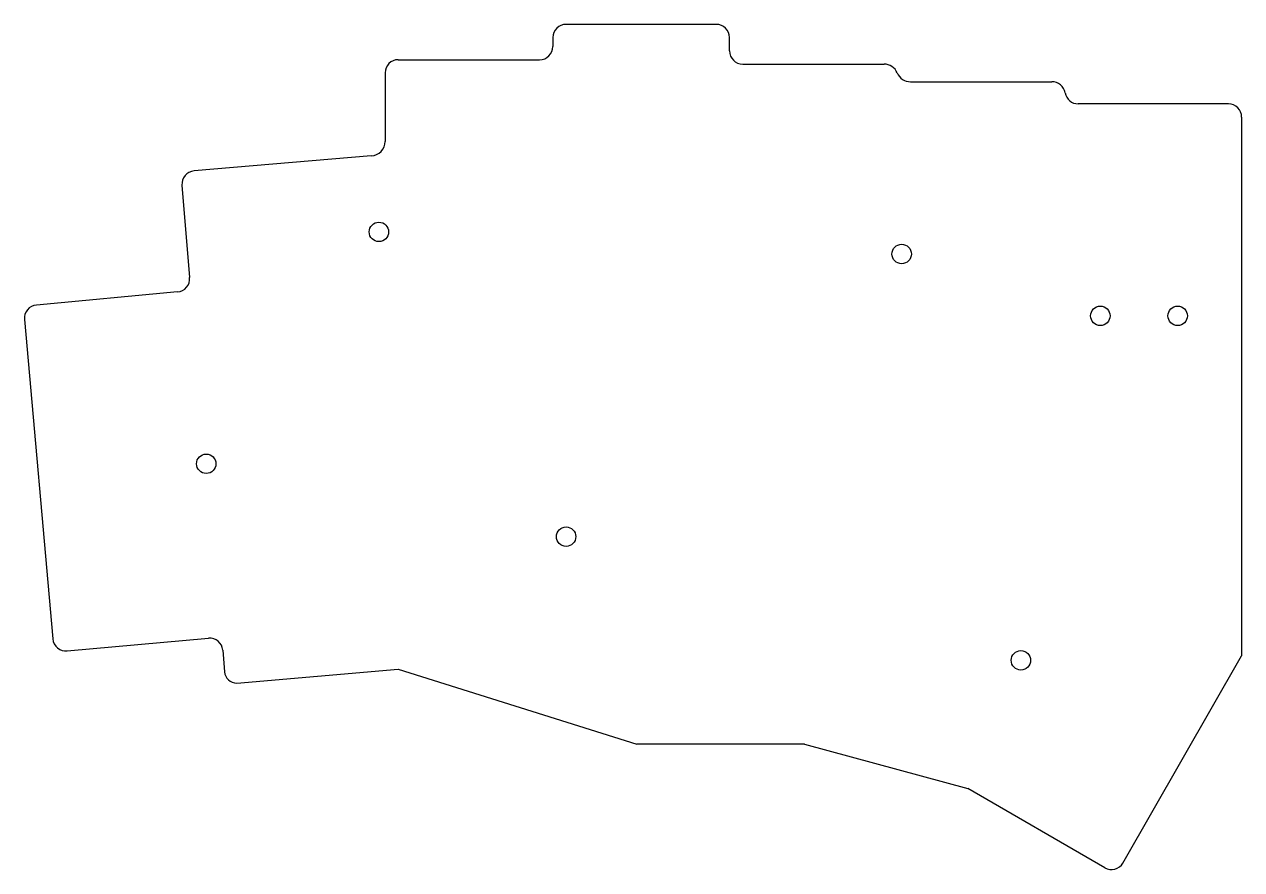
# Model space of a CAD drawing. Extents: x -141 to -3, y -96 to 0.
import ezdxf

# ---------------------------------------------------------------- set-up
doc = ezdxf.new("R2010")
doc.units = 0
doc.layers.add('BLACK', color=7, linetype='CONTINUOUS')

msp = doc.modelspace()

# ---------------------------------------------------------------- linework, layer by layer
at = {"layer": 'BLACK', "linetype": 'CONTINUOUS'}
for p, q in [((-62.5, 0), (-79.5, 0)), ((-81, -1.5), (-81, -2.5)), ((-61, -3), (-61, -1.5)), ((-98.5, -4), (-82.5, -4)), ((-100, -5.5), (-100, -13.25)), ((-59.5, -4.5), (-43.5, -4.5)), ((-40.5, -6.5), (-24.5, -6.5)), ((-4.5, -9), (-21.5, -9)), ((-3, -10.5), (-3, -71.5)), ((-101.574, -14.9002), (-121.636, -16.5998)), ((-123, -18.2248), (-122.13, -28.6744)), ((-123.493, -30.2994), (-139.482, -31.775)), ((-140.845, -33.4), (-137.625, -69.5816)), ((-136, -70.9452), (-120, -69.5)), ((-118.375, -70.8636), (-118.2, -73.3)), ((-16.451, -94.951), (-3, -71.5)), ((-116.8, -74.6), (-98.5, -73)), ((-98.5, -73), (-71.5, -81.5)), ((-52.5, -81.5), (-71.5, -81.5)), ((-52.5, -81.5), (-34, -86.5)), ((-18.5, -95.5), (-34, -86.5))]:
    msp.add_line(p, q, dxfattribs=at)
at = {"layer": 'BLACK'}
for centre in [(-100.7, -23.5), (-41.5, -26), (-19, -33), (-10.25, -33), (-120.25, -49.75), (-79.5, -58), (-28, -72)]:
    msp.add_circle(centre, 1.1, dxfattribs=at)
for centre, radius, start, end in [((-62.5, -1.5), 1.5, 0, 90), ((-79.4999, -1.5001), 1.5001, 90.0038, 179.996), ((-82.4999, -2.5001), 1.4999, -90.0038, 0.00382), ((-98.4999, -5.5001), 1.5001, 90.0038, 179.996), ((-59.5, -3), 1.5, -180, -90), ((-43.5, -6.125), 1.625, 22.6199, 90), ((-40.5, -4.875), 1.625, -157.38, -90), ((-24.5, -8.025), 1.525, 10.3889, 90), ((-21.5, -7.475), 1.525, -169.611, -90), ((-4.5, -10.5), 1.5, 0, 90), ((-101.652, -13.25), 1.652, -87.3009, 0), ((-121.506, -18.0941), 1.5001, -264.996, -175.002), ((-123.624, -28.8051), 1.4999, -85.003, 5.00081), ((-139.351, -33.2694), 1.5001, -264.995, -175.006), ((-136.131, -69.451), 1.4999, -175.004, -84.9971), ((-119.869, -70.9943), 1.5, 5.00024, 94.9987), ((-116.751, -73.1432), 1.4576, -173.825, -91.9343), ((-17.75, -94.2011), 1.4999, -120.003, -29.9954)]:
    msp.add_arc(centre, radius, start, end, dxfattribs=at)

doc.saveas('drawing.dxf')
